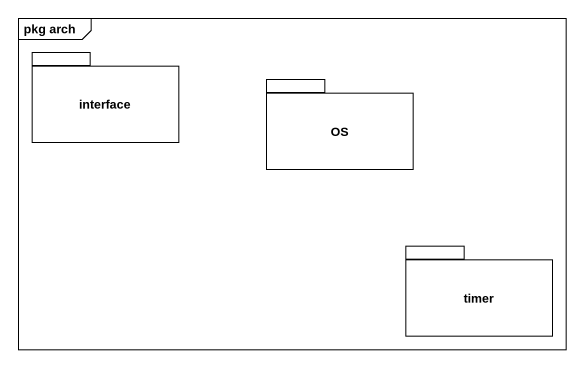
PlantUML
@startuml
mainframe pkg arch
package "interface" as interface_ {
}
package OS {
}
package timer {
}
@enduml
